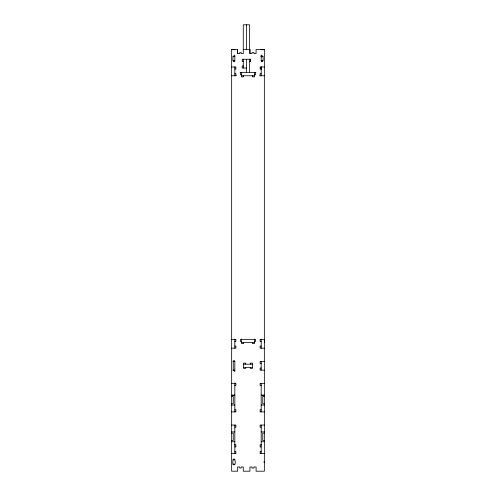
<?xml version="1.0" encoding="UTF-8"?>
<svg xmlns="http://www.w3.org/2000/svg" width="496" height="496" viewBox="0 0 496 496"><rect width="100%" height="100%" fill="white"/><g stroke="black" fill="none" stroke-linecap="round" stroke-linejoin="round"><path stroke-width="0.74" d="M243.617 75.764L243.617 76.824L241.509 76.824L241.509 74.71L240.455 74.71L240.455 72.602M264.349 342.55L264.349 339.388L260.133 339.388L260.133 341.496L261.187 341.496M261.187 56.302C263.221 53.804 263.55 59.935 262.768 60.828A0.794 0.794 0 0 1 261.975 61.622A0.794 0.794 0 0 1 261.187 60.828L261.187 55.031M249.6 49.408L249.6 24.8L243.276 24.8L243.276 53.624L241.149 53.624L241.168 52.57L239.729 52.57L239.729 53.624L237.621 53.624L237.634 49.408L231.657 49.408L231.657 471.2L237.634 471.2L237.634 466.984L239.742 466.984L239.742 468.038L241.168 468.038L241.168 466.984L243.276 466.984L243.276 471.2L249.934 471.2L249.934 466.984L252.049 466.984L252.049 468.038L253.977 468.038L253.977 466.984L256.091 466.984L256.091 471.2L264.349 471.2L264.349 49.408L256.072 49.408L256.072 53.624L253.964 53.624L253.977 52.57L252.03 52.57L252.03 53.624L249.922 53.624L249.922 49.408L243.276 49.408M231.657 49.705L234.825 49.705M261.187 49.705L264.349 49.705M232.847 56.432L234.825 56.432M261.187 56.432L263.165 56.432M249.587 61.355L250.654 61.355L250.654 59.247L242.203 59.247L242.203 61.355L243.276 61.355M232.847 60.828L234.825 60.828L234.825 55.031M261.187 60.828L263.165 60.828M243.276 65.925L242.203 65.925L242.203 68.033L246.438 68.033M231.657 66.979L235.879 66.979L235.879 69.087L234.825 69.087M264.349 66.979L260.133 66.979L260.133 69.087L261.187 69.087M240.089 72.602L255.905 72.602M234.825 73.656L235.891 73.656L235.891 75.764M261.2 73.656L260.133 73.656L260.146 75.764M254.516 74.71L255.57 74.71L255.57 72.602M231.657 75.764L236.338 75.764M241.496 75.764L254.498 75.764M259.656 75.764L264.349 75.764M231.657 339.388L235.879 339.388L235.879 341.496L234.825 341.496M241.509 341.496L240.455 341.496L240.455 339.388L255.57 339.388L255.57 341.496L254.516 341.496M241.502 342.55L254.504 342.55M234.825 346.065L235.879 346.065L235.879 348.173L231.657 348.173M261.187 346.065L260.133 346.065L260.133 348.173L264.349 348.173M232.928 361.355L234.825 361.355L234.825 371.554M264.349 361.355L260.133 361.355L260.133 363.469L261.187 363.469M243.61 364.169L252.396 364.169M243.61 367.331L252.396 367.331M261.187 368.038L260.133 368.038L260.133 370.146L264.349 370.146M232.928 370.146L234.825 370.146A0.794 0.794 0 0 1 234.031 370.934A0.794 0.794 0 0 1 233.244 370.146L233.244 361.355A0.794 0.794 0 0 1 234.031 360.567A0.794 0.794 0 0 1 234.825 361.355M231.657 383.327L235.879 383.327L235.879 385.435L234.825 385.435M264.349 383.327L260.133 383.327L260.133 385.435L261.187 385.435M232.184 395.182L234.825 395.182M261.714 395.182L264.349 395.182M231.657 395.225L234.825 395.225M261.187 395.225L264.349 395.225M231.657 396.428L233.244 396.428L233.244 403.806L231.657 403.806M264.349 396.428L262.768 396.428L262.768 403.806L264.349 403.806M231.657 405.058L234.825 405.015M261.187 405.015L264.349 405.015M234.825 409.777L235.879 409.777L235.879 411.885L231.657 411.885M261.187 409.777L260.133 409.777L260.133 411.885L264.349 411.885M231.657 425.066L235.879 425.066L235.879 427.174L234.825 427.174M264.349 425.066L260.133 425.066L260.133 427.174L261.187 427.174M231.657 431.935L234.825 431.935M261.187 431.935L264.349 431.935M231.657 433.144L233.244 433.144L233.244 440.522L231.657 440.522M264.349 433.144L262.768 433.144L262.768 440.522L264.349 440.522M231.657 441.769L234.825 441.725M261.187 441.769L264.349 441.725M234.298 444.745L234.825 444.745M261.187 444.745L261.714 444.745M234.825 444.838L235.879 444.838L235.879 446.946L234.825 446.946M261.187 444.838L260.133 444.838L260.133 446.946L261.187 446.946M234.825 451.515L235.879 451.515L235.879 453.623L231.657 453.623M261.187 451.515L260.133 451.515L260.133 453.623L264.349 453.623M232.847 459.773L234.825 459.773C236.983 466.593 231.08 466.593 233.244 459.773A0.794 0.794 0 0 1 234.031 458.986A0.794 0.794 0 0 1 234.825 459.773M263.953 461.361L264.349 461.361M263.953 462.415L264.349 462.415M232.847 464.169L234.825 464.169M234.825 56.302C232.785 53.804 232.457 59.935 233.244 60.828A0.794 0.794 0 0 0 234.031 61.622A0.794 0.794 0 0 0 234.825 60.828M261.2 55.465L261.2 56.984M261.2 66.836L261.2 69.111M261.187 49.408L261.187 49.829M261.187 66.979L261.187 75.764M261.187 339.035L261.187 348.173M261.187 361.355L261.187 370.146M261.187 383.327L261.187 411.885M261.187 425.066L261.187 453.623M254.498 72.602L254.516 76.824L252.408 76.824L252.408 75.764M254.504 339.035L254.516 343.604L252.408 343.604L252.408 342.55M250.641 59.247L250.641 61.355M250.294 364.169L250.294 363.115L252.408 363.115L252.408 368.385L250.294 368.385L250.294 367.331M249.934 49.408L249.934 53.624M249.6 59.247L249.6 72.602M246.438 24.8L246.438 49.408M246.438 59.247L246.438 72.602M245.725 364.169L245.725 363.115L243.617 363.115L243.617 368.385L245.725 368.385L245.725 367.331M243.617 342.55L243.617 343.604L241.509 343.604L241.502 339.035M243.276 59.247L243.276 68.033M241.496 72.602L241.509 76.824M237.621 49.408L237.621 53.624M234.825 49.408L234.825 49.829M234.837 66.836L234.825 75.764M234.825 339.035L234.825 348.173M234.825 383.017L234.825 411.885M234.825 425.066L234.825 453.623"/></g></svg>
